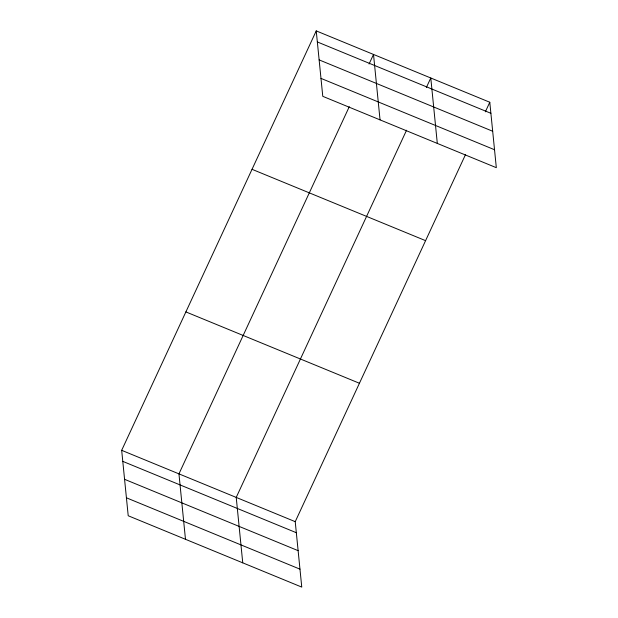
<?xml version="1.0" encoding="UTF-8"?>
<svg xmlns="http://www.w3.org/2000/svg" width="618" height="618" viewBox="0 0 618 618"><rect width="100%" height="100%" fill="white"/><g stroke="black" fill="none" stroke-linecap="round" stroke-linejoin="round"><path stroke-width="0.93" d="M465.563 154.477L295.226 521.669L301.762 587.1L128.212 515.752L121.676 450.321L316.238 30.9L489.788 102.248L496.324 167.679L322.774 96.331L316.238 30.9M349.286 106.675L178.95 473.867L185.477 539.298M369.07 64.017L373.511 54.446L380.047 119.877M406.559 130.22L236.223 497.413L242.75 562.843M426.343 87.563L430.785 77.992L437.312 143.422M485.346 111.827L489.788 102.248M317.343 41.947L490.893 113.295M319.135 59.892L492.685 131.24M320.981 78.386L494.531 149.734M252.036 169.309L425.586 240.657M185.887 311.912L359.437 383.26M121.676 450.321L295.226 521.669M122.781 461.368L296.331 532.716M124.573 479.313L298.123 550.661M126.42 497.807L299.969 569.155"/></g></svg>
